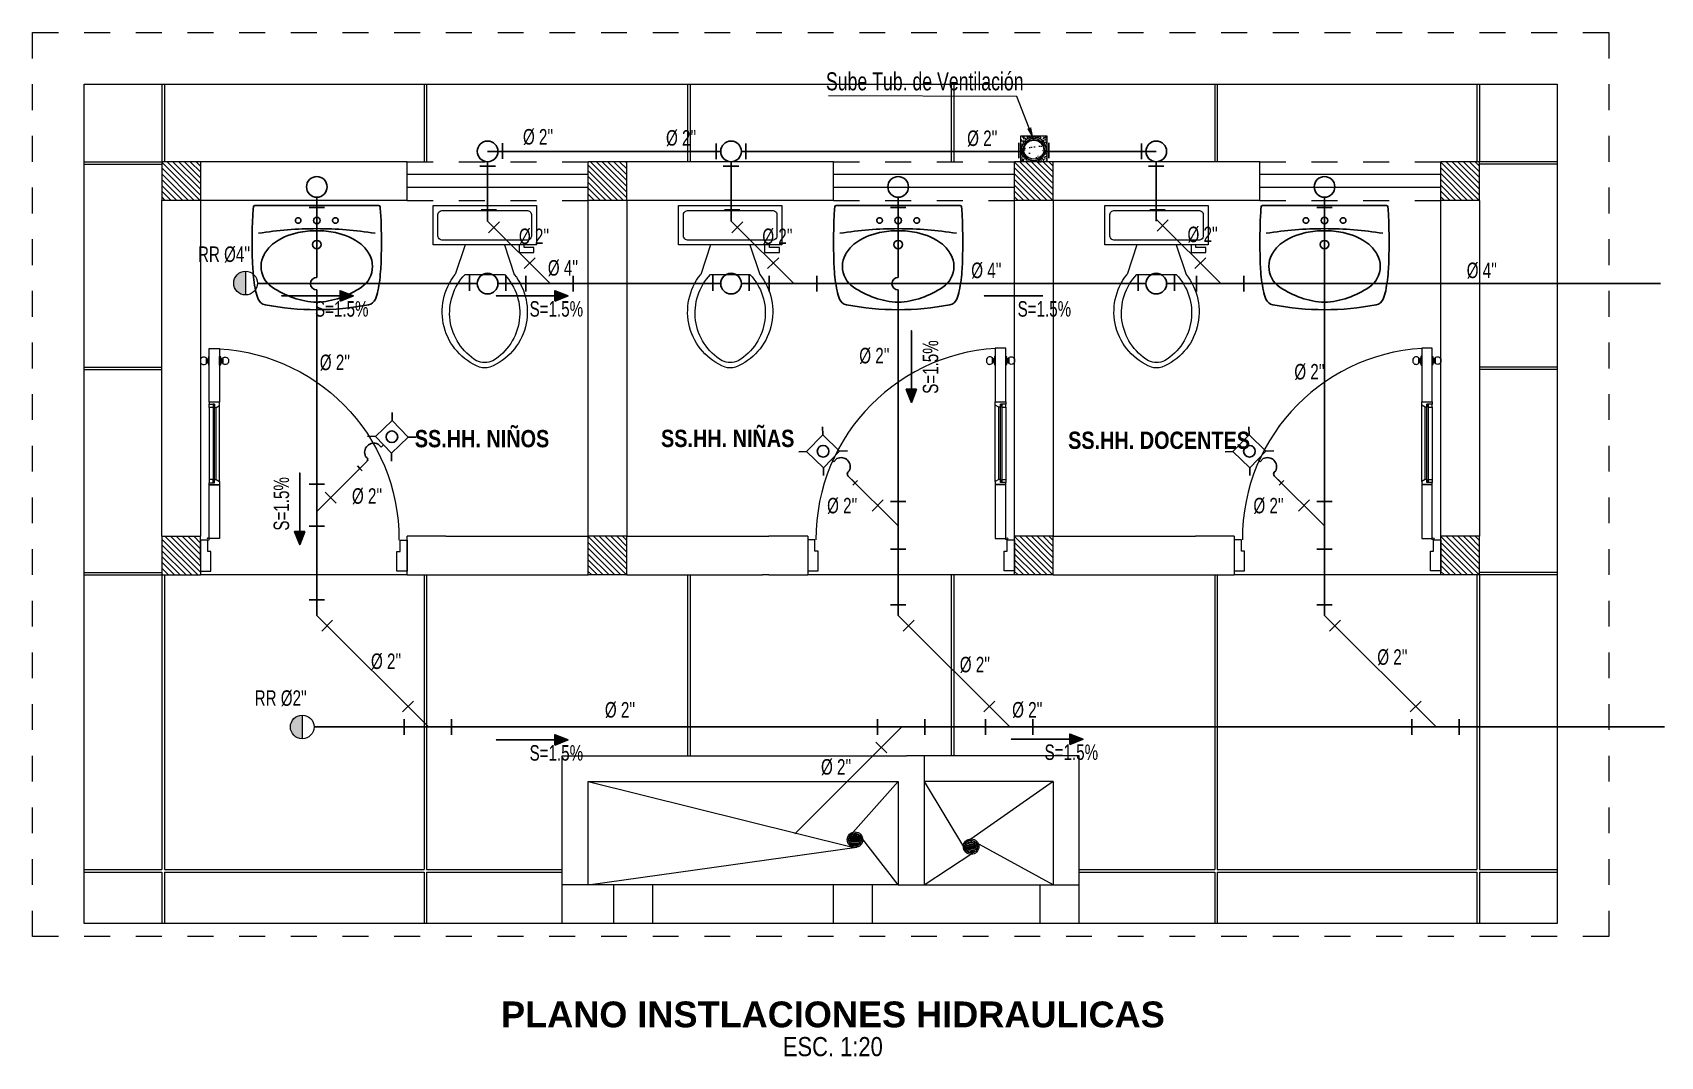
# Model space of a CAD drawing. Header units: metres. Extents: x 800066 to 1601495, y 9254195 to 18508415.
# Drawn here: x 800755.39 to 800761.69, y 9254203.94 to 9254207.91 of the extents above; entities that cross this region are included whole.
import ezdxf
from ezdxf.enums import TextEntityAlignment as Align

# ---------------------------------------------------------------- set-up
doc = ezdxf.new("R2010")
doc.units = ezdxf.units.M
doc.header["$LTSCALE"] = 0.3
doc.header["$MEASUREMENT"] = 0
for name, pattern in [('ACAD_ISO02W100', [15, 12, -3]), ('DASHED2', [0.375, 0.25, -0.125]), ('RAYITAS', [0.375, 0.25, -0.125])]:
    doc.linetypes.add(name, pattern=pattern)
for name, color, linetype, lineweight in [('-Achurado', 251, 'Continuous', 5), ('-Acotado', 251, 'Continuous', 5), ('-Textos', 7, 'Continuous', 20), ('-Vista', 148, 'Continuous', 9), ('ACI EJE', 8, 'DASHED2', 0), ('COTAS', 7, 'Continuous', 15), ('Desagüe', 155, 'Continuous', 40), ('FIC-2ES_CONCRETO 210', 251, 'Continuous', 30), ('ProfileEdges', 250, 'Continuous', 9), ('TEXTO', 7, 'Continuous', 20), ('ventana alta', 7, 'ACAD_ISO02W100', 25), ('VENTILACION', 124, 'Continuous', 40)]:
    doc.layers.add(name, color=color, linetype=linetype, lineweight=lineweight)
for name, color, linetype in [('g-textos-titulos', 4, 'Continuous'), ('TEXTOS-NOTAS', 7, 'Continuous'), ('THIET-BI', 21, 'Continuous')]:
    doc.layers.add(name, color=color, linetype=linetype)
doc.layers.add('Observacioness', color=6, linetype='Continuous', plot=False)
doc.styles.add('-Arial Narrow', font='ARIALN.TTF')
doc.styles.add('25-TITULO', font='arialbd.ttf', dxfattribs={"height": 0.1})
doc.styles.add('3mm', font='romans.shx', dxfattribs={"width": 0.9})
doc.styles.add('ARIAL', font='romans.shx', dxfattribs={"width": 0.9})
doc.dimstyles.new('corte 25', dxfattribs={"dimtxt": 0.05, "dimasz": 0.025, "dimexe": 0.025, "dimexo": 0.0125, "dimgap": 0.0125, "dimtad": 1, "dimtih": 1, "dimtoh": 1, "dimzin": 4, "dimdsep": 46, "dimtxsty": 'ARIAL', "dimblk": 'ARCHTICK', "dimcen": 0.025, "dimdle": 0.025, "dimclrd": 256, "dimclre": 256, "dimclrt": 7, "dimadec": 0, "dimazin": 0, "dimtfac": 1, "dimtix": 1, "dimtmove": 0, "dimatfit": 3, "dimfxl": 0.1, "dimlwd": -1, "dimarcsym": 0})
pattern_1 = [(315, (800638.933648, 9254152.841094), (0.0112253202, 0.0112253202), [])]

# ---------------------------------------------------------------- blocks, each defined once
blk = doc.blocks.new('_ArchTick')
at = {"color": 0, "linetype": 'ByBlock', "const_width": 0.15}
blk.add_lwpolyline([(-0.5, -0.5), (0.5, 0.5)], dxfattribs=at)
blk = doc.blocks.new('A$C562401CD')
at = {"color": 252, "lineweight": 5}
for p, q in [((0.808, 1.6132, 0), (0.8067, 1.6132, 0)), ((0.8067, 1.5998, 0), (0.808, 1.5998, 0)), ((0.8115, 1.6165, 0), (0.8115, 1.5965, 0)), ((0.8149, 1.6263, 0), (0.8149, 1.5868, 0)), ((0.8636, 1.6263, 0), (0.8636, 1.5868, 0)), ((0.867, 1.6165, 0), (0.867, 1.5965, 0)), ((0.8705, 1.6132, 0), (0.8718, 1.6132, 0)), ((0.8718, 1.5998, 0), (0.8705, 1.5998, 0))]:
    blk.add_line(p, q, dxfattribs=at)
at = {"color": 252, "linetype": 'Continuous', "lineweight": 5}
blk.add_line((0.8325, 1.089, 0), (0.8325, 1.404, 0), dxfattribs=at)
at = {"color": 252, "lineweight": 5}
for points in [[(0.8617, 1.6605), (0.8167, 1.6605), (0.8167, 1.4265), (0.8617, 1.4265), (0.8617, 1.6605)], [(0.8061, 1.5989), (0.8067, 1.5989), (0.8067, 1.6141), (0.8061, 1.6141)], [(0.8097, 1.5989), (0.808, 1.5989), (0.808, 1.6141), (0.8097, 1.6141)], [(0.8167, 1.588), (0.8167, 1.625), (0.8149, 1.6263), (0.8115, 1.6165), (0.8097, 1.6156), (0.8097, 1.5974), (0.8115, 1.5965), (0.8149, 1.5868), (0.8167, 1.588)], [(0.8617, 1.588), (0.8617, 1.625), (0.8636, 1.6263), (0.867, 1.6165), (0.8688, 1.6156), (0.8688, 1.5974), (0.867, 1.5965), (0.8636, 1.5868), (0.8617, 1.588)], [(0.8688, 1.5989), (0.8705, 1.5989), (0.8705, 1.6141), (0.8688, 1.6141)], [(0.8724, 1.5989), (0.8718, 1.5989), (0.8718, 1.6141), (0.8724, 1.6141)], [(0.8617, 1.4175), (0.8446, 1.4175), (0.8446, 1.4175), (0.8392, 1.4175), (0.8392, 1.404), (0.8325, 1.404), (0.8167, 1.4127), (0.8167, 1.4265), (0.8617, 1.4265), (0.8617, 1.4175)], [(0.8167, 1.0803), (0.8167, 1.4127)], [(0.8617, 1.404), (0.8617, 1.089)], [(0.8617, 1.0755), (0.8446, 1.0755), (0.8446, 1.0755), (0.8392, 1.0755), (0.8392, 1.089), (0.8325, 1.089), (0.8167, 1.0803), (0.8167, 1.0665), (0.8617, 1.0665), (0.8617, 1.0755)], [(0.8617, 1.0665), (0.8167, 1.0665), (0.8167, 0.8325), (0.8617, 0.8325), (0.8617, 1.0665)], [(0.0315, 0.7763), (0.0315, 0.8258), (0, 0.8258), (0, 0.6908), (0.045, 0.6908), (0.045, 0.7763), (0.0315, 0.7763)], [(0.8685, 0.7763), (0.8685, 0.8258), (0.9, 0.8258), (0.9, 0.6908), (0.855, 0.6908), (0.855, 0.7763), (0.8685, 0.7763)]]:
    blk.add_lwpolyline(points, dxfattribs=at)
for points in [[(0.8025, 1.6189, 0.536607), (0.7788, 1.6135), (0.7788, 1.5995, 0.536607), (0.8025, 1.5941)], [(0.876, 1.6189, -0.536607), (0.8997, 1.6135), (0.8997, 1.5995, -0.536607), (0.876, 1.5941)]]:
    blk.add_lwpolyline(points, format="xyb", dxfattribs=at)
for points in [[(0.8061, 1.5981), (0.8061, 1.6149, 0.100617), (0.8025, 1.6197), (0.8025, 1.5933, 0.100617)], [(0.8724, 1.5981), (0.8724, 1.6149, -0.100617), (0.876, 1.6197), (0.876, 1.5933, -0.100617)]]:
    blk.add_lwpolyline(points, format="xyb", close=True, dxfattribs=at)
at = {"color": 252, "linetype": 'Continuous', "lineweight": 5}
blk.add_lwpolyline([(0.8392, 1.0755), (0.8392, 1.4175), (0.8446, 1.4175), (0.8446, 1.0755)], close=True, dxfattribs=at)
at = {"color": 252, "lineweight": 5}
for points in [[(0.8617, 1.404), (0.8617, 1.4175), (0.8446, 1.4175), (0.8446, 1.404)], [(0.8617, 1.089), (0.8617, 1.0755), (0.8446, 1.0755), (0.8446, 1.089)]]:
    blk.add_lwpolyline(points, close=True, dxfattribs=at)
blk.add_circle((0.8662, 0.8303, 0), 0.0045, dxfattribs=at)
at = {"color": 252, "linetype": 'Continuous', "lineweight": 5}
blk.add_arc((0.8662, 0.8303, 0), 0.8303, 90.31077, 180.31077, dxfattribs=at)
blk = doc.blocks.new('Toilet - top')
at = {"color": 252, "lineweight": 13, "true_color": 0x939598}
for p, q in [((9.5, -6), (9.5, -2)), ((-10, -8.5), (-8, -8.5)), ((-10, -9.5), (-10, -8.5)), ((-7, -9.5), (-10, -9.5)), ((-8, -8.5), (-8, -8)), ((-7, -8), (-7, -9.5)), ((-4, -8), (-6, -14)), ((4, -8), (6, -14)), ((4, -14), (-4, -14))]:
    blk.add_line(p, q, dxfattribs=at)
blk.add_lwpolyline([(10.5, -8), (10.5, 0), (-10.5, 0), (-10.5, -8)], close=True, dxfattribs=at)
for points in [[(-9.5, -2), (-9.5, -6)], [(8.5, -1), (-8.5, -1)], [(-8.5, -7), (8.5, -7)]]:
    blk.add_lwpolyline(points, dxfattribs=at)
for centre, radius, start, end in [((-8.62, -1.88), 0.884, 81.8699, 188.1301), ((8.62, -1.88), 0.884, 351.8699, 98.1301), ((-8.62, -6.12), 0.884, 171.8699, 278.1301), ((8.62, -6.12), 0.884, 261.8699, 8.1301), ((3.52, -21.58), 12.17, 141.4691, 247.9714), ((4.2, -21.82), 11.33, 136.3677, 238.9468), ((-3.52, -21.58), 12.17, 292.0284, 38.5307), ((-4.2, -21.82), 11.33, 301.053, 43.6321), ((0, -27.88), 4, 245.7318, 294.2682), ((0, -29), 4, 254.8605, 285.1395)]:
    blk.add_arc(centre, radius, start, end, dxfattribs=at)
blk = doc.blocks.new('GO-L1')
at = {"color": 252, "true_color": 0x939598}
for q in [(-0.3328, 0), (0.3328, 0)]:
    blk.add_line((0, 0), q, dxfattribs=at)
at = {"color": 252, "linetype": 'RAYITAS', "true_color": 0x939598}
for centre in [(-0.1, -0.08), (0.1, -0.08)]:
    blk.add_circle(centre, 0.015, dxfattribs=at)
at = {"color": 252, "true_color": 0x939598}
for centre, radius in [((0, -0.08), 0.0175), ((0, -0.21), 0.023)]:
    blk.add_circle(centre, radius, dxfattribs=at)
for centre, radius, start, end in [((-0.3328, -0.008), 0.008, 90, 174.35406), ((0.3328, -0.008), 0.008, 5.64594, 90), ((2.6525, -0.196), 3, 177.24875, 182.75125), ((0.5201, -0.0923), 0.865, 174.35406, 177.32883), ((-0.5201, -0.0923), 0.865, 2.67117, 5.64594), ((-2.6525, -0.196), 3, 357.24875, 2.75125), ((0, -2.124), 2, 90, 99.01986), ((-0.0318, -0.4781), 0.34, 101.56809, 127.42026), ((-0.003, -0.61), 0.475, 89.63802, 101.78317), ((0, -2.124), 2, 80.98014, 90), ((0.003, -0.61), 0.475, 78.21683, 90.36198), ((0.0318, -0.4781), 0.34, 52.57974, 78.43191), ((-0.1193, -0.3496), 0.185, 130.07366, 152.34567), ((0.1193, -0.3496), 0.185, 27.65433, 49.92634), ((0.5196, -0.2902), 0.865, 183.30191, 191.1871), ((-0.1696, -0.327), 0.13, 150.89832, 180), ((-0.1646, -0.327), 0.135, 180, 235.69136), ((0.1646, -0.327), 0.135, 304.30864, 0), ((0.1696, -0.327), 0.13, 0, 29.10168), ((-0.5196, -0.2902), 0.865, 348.8129, 356.69809), ((-0.0839, -0.4085), 0.25, 191.41252, 202.43736), ((-0.2688, -0.4849), 0.05, 202.43736, 259.31665), ((0.0273, -0.0458), 0.4754, 235.69136, 266.70859), ((-0.0273, -0.0458), 0.4754, 273.29141, 304.30864), ((0.2688, -0.4849), 0.05, 280.68335, 337.56264), ((0.0839, -0.4085), 0.25, 337.56264, 348.58748), ((0, 0.94), 1.5, 259.31665, 270), ((0, 0.94), 1.5, 270, 280.68335)]:
    blk.add_arc(centre, radius, start, end, dxfattribs=at)

msp = doc.modelspace()

# ---------------------------------------------------------------- hatches: boundary and pattern name
at = {"layer": '-Achurado', "lineweight": 5, "ltscale": 0.009}
h = msp.add_hatch(dxfattribs=at)
h.set_pattern_fill('ANSI31', color=256, scale=0.005, angle=-90)
h.set_pattern_definition(pattern_1)
h.paths.add_polyline_path([(800755.8904, 9254207.409), (800755.8904, 9254207.259), (800756.0404, 9254207.259), (800756.0404, 9254207.409)])
h = msp.add_hatch(dxfattribs=at)
h.set_pattern_fill('ANSI31', color=256, scale=0.005, angle=-90)
h.set_pattern_definition(pattern_1)
h.paths.add_polyline_path([(800757.5404, 9254207.409), (800757.5404, 9254207.259), (800757.6904, 9254207.259), (800757.6904, 9254207.409)])
h = msp.add_hatch(dxfattribs=at)
h.set_pattern_fill('ANSI31', color=256, scale=0.005, angle=-90)
h.set_pattern_definition(pattern_1)
h.paths.add_polyline_path([(800759.1904, 9254207.409), (800759.1904, 9254207.259), (800759.3404, 9254207.259), (800759.3404, 9254207.409)])
h = msp.add_hatch(dxfattribs=at)
h.set_pattern_fill('ANSI31', color=256, scale=0.005, angle=-90)
h.set_pattern_definition([(315, (800640.58364, 9254152.841094), (0.0112253202, 0.0112253202), [])])
h.paths.add_polyline_path([(800760.8403, 9254207.409), (800760.8403, 9254207.259), (800760.9903, 9254207.259), (800760.9903, 9254207.409)])
h = msp.add_hatch(dxfattribs=at)
h.set_pattern_fill('ANSI31', color=256, scale=0.005, angle=-90)
h.set_pattern_definition(pattern_1)
h.paths.add_polyline_path([(800755.8904, 9254205.959), (800755.8904, 9254205.809), (800756.0404, 9254205.809), (800756.0404, 9254205.959)])
h = msp.add_hatch(dxfattribs=at)
h.set_pattern_fill('ANSI31', color=256, scale=0.005, angle=-90)
h.set_pattern_definition([(315, (800637.283647, 9254151.391094), (0.0112253202, 0.0112253202), [])])
h.paths.add_polyline_path([(800757.5404, 9254205.959), (800757.5404, 9254205.809), (800757.6904, 9254205.809), (800757.6904, 9254205.959)])
h = msp.add_hatch(dxfattribs=at)
h.set_pattern_fill('ANSI31', color=256, scale=0.005, angle=-90)
h.set_pattern_definition([(315, (800638.933648, 9254151.391094), (0.0112253202, 0.0112253202), [])])
h.paths.add_polyline_path([(800759.1904, 9254205.959), (800759.1904, 9254205.809), (800759.3404, 9254205.809), (800759.3404, 9254205.959)])
h = msp.add_hatch(dxfattribs=at)
h.set_pattern_fill('ANSI31', color=256, scale=0.005, angle=-90)
h.set_pattern_definition([(315, (800640.583641, 9254151.391094), (0.0112253202, 0.0112253202), [])])
h.paths.add_polyline_path([(800760.8403, 9254205.959), (800760.8403, 9254205.809), (800760.9903, 9254205.809), (800760.9903, 9254205.959)])
at = {"layer": 'Desagüe', "lineweight": 15, "ltscale": 0.015}
h = msp.add_hatch(color=7, dxfattribs=at)
h.dxf.hatch_style = 1
edge = h.paths.add_edge_path()
edge.add_arc((800756.2148, 9254206.939), 0.0459, 231.14527, 270)
edge.add_line((800756.2148, 9254206.8932), (800756.2148, 9254206.9849))
edge.add_arc((800756.2148, 9254206.939), 0.0459, 90, 231.14527)
h = msp.add_hatch(color=7, dxfattribs=at)
h.dxf.hatch_style = 1
edge = h.paths.add_edge_path()
edge.add_arc((800756.4342, 9254205.2206), 0.0459, 231.14527, 270)
edge.add_line((800756.4342, 9254205.1748), (800756.4342, 9254205.2665))
edge.add_arc((800756.4342, 9254205.2206), 0.0459, 90, 231.14527)
at = {"layer": 'Observacioness', "lineweight": 5, "ltscale": 0.1}
h = msp.add_hatch(dxfattribs=at)
h.set_pattern_fill('AR-CONC', color=0, scale=0.003)
h.set_pattern_definition([(50, (-36.92466, -21.534194), (0.021517805478023, -0.001882564049478), [0.00225, -0.02475]), (355, (-36.92466, -21.534194), (-0.00416254000839, 0.022565764011), [0.0018, -0.0198]), (100.45144446, (-36.922867, -21.53435), (0.017355265401813, 0.02068319972906), [0.00191220576, -0.02103426336]), (46.1842, (-36.92466, -21.528194), (0.03201723992015, -0.00496557842379), [0.003375, -0.037125]), (96.63563549, (-36.921993, -21.528608), (0.02803985837023, 0.02922355802324), [0.00286831026, -0.0315514128]), (351.18416399, (-36.92466, -21.528194), (0.02803985835164, 0.0292235580081), [0.0027, -0.02970000003]), (21, (-36.92166, -21.529694), (0.017907211563554, -0.01207856671996), [0.00225, -0.02475]), (326, (-36.92166, -21.529694), (0.00729945995765, 0.021754501351406), [0.0018, -0.0198]), (71.45144474, (-36.920168, -21.5307), (0.0252066713019, 0.00967593458419), [0.0019122057, -0.02103426336]), (37.5, (-36.9246606, -21.534194), (0.000364795659519, 0.0099868156149393), [0, -0.01956, 0, -0.0201, 0, -0.019875]), (7.5, (-36.924661, -21.534194), (0.007892086123264, 0.011832351356471), [0, -0.01146, 0, -0.01911, 0, -0.007575]), (327.5, (-36.931351, -21.534194), (0.016014673085172, -0.0006766461520314), [0, -0.0075, 0, -0.0234, 0, -0.03105]), (317.5, (-36.93435, -21.534194), (0.017495585080272, 0.00300314946997), [0, -0.00975, 0, -0.01554, 0, -0.02205])])
h.paths.add_polyline_path([(800759.2154, 9254207.409), (800759.2154, 9254207.509), (800759.3154, 9254207.509), (800759.3154, 9254207.409)])
edge = h.paths.add_edge_path(flags=16)
edge.add_arc((800759.2654, 9254207.459), 0.0462, 0, 360)
at = {"layer": 'TEXTOS-NOTAS', "lineweight": 25, "ltscale": 0.1}
h = msp.add_hatch(color=256, dxfattribs=at)
h.dxf.hatch_style = 1
h.paths.add_polyline_path([(800756.5805, 9254206.8693), (800756.6317, 9254206.8892), (800756.5805, 9254206.9092)])
h = msp.add_hatch(color=256, dxfattribs=at)
h.dxf.hatch_style = 1
h.paths.add_polyline_path([(800757.4111, 9254206.8693), (800757.4623, 9254206.8892), (800757.4111, 9254206.9092)])
h = msp.add_hatch(color=256, dxfattribs=at)
h.dxf.hatch_style = 1
h.paths.add_polyline_path([(800758.7719, 9254206.5283), (800758.7918, 9254206.4771), (800758.8118, 9254206.5283)])
h = msp.add_hatch(color=256, dxfattribs=at)
h.dxf.hatch_style = 1
h.paths.add_polyline_path([(800756.4044, 9254205.9777), (800756.4244, 9254205.9264), (800756.4443, 9254205.9777)])
h = msp.add_hatch(color=256, dxfattribs=at)
h.dxf.hatch_style = 1
h.paths.add_polyline_path([(800757.4111, 9254205.1503), (800757.4623, 9254205.1703), (800757.4111, 9254205.1902)])
h = msp.add_hatch(color=256, dxfattribs=at)
h.dxf.hatch_style = 1
h.paths.add_polyline_path([(800759.4041, 9254205.153), (800759.4554, 9254205.173), (800759.4041, 9254205.1929)])

# ---------------------------------------------------------------- linework, layer by layer
at = {"layer": '-Vista', "color": 254, "lineweight": 5}
for p, q in [((800755.8904, 9254207.7094), (800755.8904, 9254207.4094)), ((800755.9004, 9254207.7094), (800755.9004, 9254207.4094)), ((800756.9054, 9254207.7094), (800756.9054, 9254207.4094)), ((800756.9154, 9254207.7094), (800756.9154, 9254207.4094)), ((800757.9254, 9254207.7094), (800757.9254, 9254207.4094)), ((800757.9354, 9254207.7094), (800757.9354, 9254207.4094)), ((800758.9454, 9254207.7094), (800758.9454, 9254207.4094)), ((800758.9554, 9254207.7094), (800758.9554, 9254207.4094)), ((800759.9654, 9254207.7094), (800759.9654, 9254207.4094)), ((800759.9754, 9254207.7094), (800759.9754, 9254207.4094)), ((800760.9804, 9254207.709), (800760.9804, 9254207.409)), ((800760.9904, 9254207.709), (800760.9904, 9254207.409)), ((800755.5904, 9254207.409), (800755.8904, 9254207.409)), ((800755.5904, 9254207.399), (800755.8904, 9254207.399)), ((800761.2903, 9254207.409), (800760.9904, 9254207.409)), ((800761.2903, 9254207.399), (800760.9904, 9254207.399)), ((800755.5904, 9254206.614), (800755.8904, 9254206.614)), ((800761.2903, 9254206.614), (800760.9904, 9254206.614)), ((800755.5904, 9254206.604), (800755.8904, 9254206.604)), ((800761.2903, 9254206.604), (800760.9904, 9254206.604)), ((800755.5904, 9254205.819), (800755.8904, 9254205.819)), ((800755.5904, 9254205.809), (800755.8904, 9254205.809)), ((800755.8904, 9254205.809), (800755.8904, 9254204.669)), ((800755.9004, 9254205.809), (800755.9004, 9254204.669)), ((800756.8404, 9254205.809), (800756.0404, 9254205.809)), ((800756.9054, 9254205.809), (800756.9054, 9254204.669)), ((800756.9154, 9254205.809), (800756.9154, 9254204.669)), ((800757.9254, 9254205.809), (800757.9254, 9254205.109)), ((800757.9354, 9254205.809), (800757.9354, 9254205.109)), ((800759.1903, 9254205.809), (800758.3904, 9254205.809)), ((800758.9454, 9254205.809), (800758.9454, 9254205.109)), ((800758.9554, 9254205.809), (800758.9554, 9254205.109)), ((800759.9654, 9254205.809), (800759.9654, 9254204.669)), ((800759.9754, 9254205.809), (800759.9754, 9254204.669)), ((800760.8403, 9254205.809), (800760.0403, 9254205.809)), ((800760.9803, 9254205.809), (800760.9803, 9254204.669)), ((800760.9903, 9254205.809), (800760.9903, 9254204.669)), ((800761.2903, 9254205.819), (800760.9904, 9254205.819)), ((800761.2903, 9254205.809), (800760.9904, 9254205.809)), ((800755.5904, 9254204.669), (800755.8904, 9254204.669)), ((800755.5904, 9254204.659), (800755.8904, 9254204.659)), ((800755.8904, 9254204.659), (800755.8904, 9254204.459)), ((800755.9004, 9254204.669), (800756.9054, 9254204.669)), ((800755.9004, 9254204.659), (800755.9004, 9254204.459)), ((800755.9004, 9254204.659), (800756.9054, 9254204.659)), ((800756.9054, 9254204.659), (800756.9054, 9254204.459)), ((800756.9154, 9254204.669), (800757.4404, 9254204.669)), ((800756.9154, 9254204.659), (800756.9154, 9254204.459)), ((800756.9154, 9254204.659), (800757.4404, 9254204.659)), ((800759.4404, 9254204.669), (800759.9654, 9254204.669)), ((800759.4404, 9254204.659), (800759.9654, 9254204.659)), ((800759.9654, 9254204.659), (800759.9654, 9254204.459)), ((800759.9754, 9254204.669), (800760.9803, 9254204.669)), ((800759.9754, 9254204.659), (800759.9754, 9254204.459)), ((800759.9754, 9254204.659), (800760.9803, 9254204.659)), ((800760.9803, 9254204.659), (800760.9803, 9254204.459)), ((800760.9903, 9254204.669), (800761.2903, 9254204.669)), ((800760.9903, 9254204.659), (800760.9903, 9254204.459)), ((800760.9903, 9254204.659), (800761.2903, 9254204.659))]:
    msp.add_line(p, q, dxfattribs=at)
at = {"layer": '-Vista', "color": 253, "lineweight": 5}
for p, q in [((800757.4404, 9254204.459), (800757.4404, 9254205.109)), ((800757.4404, 9254205.109), (800758.7729, 9254205.109, 0)), ((800759.4404, 9254205.109), (800758.7729, 9254205.109, 0)), ((800758.8404, 9254205.109), (800758.8404, 9254204.609)), ((800759.4404, 9254204.459), (800759.4404, 9254205.109)), ((800757.5404, 9254204.609), (800757.5404, 9254205.009)), ((800757.5404, 9254205.009), (800758.7404, 9254205.009)), ((800757.5404, 9254205.009), (800758.5636, 9254204.7557, -6.0654)), ((800758.7404, 9254205.009), (800758.5547, 9254204.8007, -6.0654)), ((800758.7404, 9254205.009), (800758.7404, 9254204.609)), ((800759.3404, 9254205.009), (800758.8404, 9254205.009)), ((800758.8404, 9254205.009), (800759.0013, 9254204.7442, -6.0654)), ((800759.3404, 9254205.009), (800759.0084, 9254204.7777, -6.0654)), ((800759.3404, 9254205.009), (800759.3404, 9254204.609)), ((800758.7404, 9254204.609), (800758.5933, 9254204.7992, -6.0654)), ((800757.5404, 9254204.609), (800758.5804, 9254204.7549, -6.0654)), ((800758.8404, 9254204.609), (800759.0294, 9254204.7331, -6.0654)), ((800759.3404, 9254204.609), (800759.0415, 9254204.7736, -6.0654)), ((800758.7404, 9254204.609), (800757.4404, 9254204.609)), ((800757.6404, 9254204.459), (800757.6404, 9254204.609)), ((800757.7904, 9254204.459), (800757.7904, 9254204.609)), ((800758.4904, 9254204.459), (800758.4904, 9254204.609)), ((800758.6404, 9254204.459), (800758.6404, 9254204.609)), ((800758.7404, 9254204.609), (800759.4404, 9254204.609)), ((800759.2904, 9254204.459), (800759.2904, 9254204.609)), ((800759.4404, 9254204.459), (800757.4404, 9254204.459))]:
    msp.add_line(p, q, dxfattribs=at)
at = {"layer": '-Vista', "color": 253, "lineweight": 5, "elevation": -6.0654}
for points in [[(800758.5934, 9254204.79), (800758.5534, 9254204.79, 0.414214), (800758.5514, 9254204.788), (800758.5514, 9254204.788, 0.414214), (800758.5534, 9254204.786), (800758.5934, 9254204.786, 0.414214), (800758.5954, 9254204.788), (800758.5954, 9254204.788, 0.414214)], [(800758.5934, 9254204.778), (800758.5534, 9254204.778, -0.414214), (800758.5514, 9254204.78), (800758.5514, 9254204.78, -0.414214), (800758.5534, 9254204.782), (800758.5934, 9254204.782, -0.414214), (800758.5954, 9254204.78), (800758.5954, 9254204.78, -0.414214)], [(800758.5894, 9254204.798), (800758.5574, 9254204.798, 0.414214), (800758.5554, 9254204.796), (800758.5554, 9254204.796, 0.414214), (800758.5574, 9254204.794), (800758.5894, 9254204.794, 0.414214), (800758.5914, 9254204.796), (800758.5914, 9254204.796, 0.414214)], [(800758.5814, 9254204.804), (800758.5814, 9254204.804, 0.414214), (800758.5794, 9254204.806), (800758.5674, 9254204.806, 0.414214), (800758.5654, 9254204.804), (800758.5654, 9254204.804, 0.414214), (800758.5674, 9254204.802), (800758.5794, 9254204.802, 0.414214)], [(800759.025, 9254204.7786), (800759.025, 9254204.7786, 0.414214), (800759.0225, 9254204.78), (800759.011, 9254204.7768, 0.414214), (800759.0096, 9254204.7743), (800759.0096, 9254204.7743, 0.414214), (800759.012, 9254204.7729), (800759.0236, 9254204.7762, 0.414214)], [(800758.5894, 9254204.774), (800758.5574, 9254204.774, 0.414214), (800758.5554, 9254204.772), (800758.5554, 9254204.772, 0.414214), (800758.5574, 9254204.77), (800758.5894, 9254204.77, 0.414214), (800758.5914, 9254204.772), (800758.5914, 9254204.772, 0.414214)], [(800758.5814, 9254204.764), (800758.5814, 9254204.764, -0.414214), (800758.5794, 9254204.762), (800758.5674, 9254204.762, -0.414214), (800758.5654, 9254204.764), (800758.5654, 9254204.764, -0.414214), (800758.5674, 9254204.766), (800758.5794, 9254204.766, -0.414214)], [(800759.0403, 9254204.7684), (800759.0018, 9254204.7576, 0.414214), (800759.0004, 9254204.7552), (800759.0004, 9254204.7552, 0.414214), (800759.0028, 9254204.7538), (800759.0414, 9254204.7645, 0.414214), (800759.0428, 9254204.767), (800759.0428, 9254204.767, 0.414214)], [(800759.0343, 9254204.775), (800759.0035, 9254204.7664, 0.414214), (800759.0021, 9254204.7639), (800759.0021, 9254204.7639, 0.414214), (800759.0045, 9254204.7626), (800759.0354, 9254204.7711, 0.414214), (800759.0368, 9254204.7736), (800759.0368, 9254204.7736, 0.414214)], [(800759.0435, 9254204.7568), (800759.005, 9254204.7461, -0.414214), (800759.0025, 9254204.7475), (800759.0025, 9254204.7475, -0.414214), (800759.0039, 9254204.7499), (800759.0424, 9254204.7607, -0.414214), (800759.0449, 9254204.7593), (800759.0449, 9254204.7593, -0.414214)], [(800759.0407, 9254204.7519), (800759.0099, 9254204.7433, 0.414214), (800759.0085, 9254204.7408), (800759.0085, 9254204.7408, 0.414214), (800759.011, 9254204.7394), (800759.0418, 9254204.748, 0.414214), (800759.0432, 9254204.7505), (800759.0432, 9254204.7505, 0.414214)], [(800759.0357, 9254204.7401), (800759.0357, 9254204.7401, -0.414214), (800759.0343, 9254204.7376), (800759.0228, 9254204.7344, -0.414214), (800759.0203, 9254204.7358), (800759.0203, 9254204.7358, -0.414214), (800759.0217, 9254204.7383), (800759.0333, 9254204.7415, -0.414214)]]:
    msp.add_lwpolyline(points, format="xyb", close=True, dxfattribs=at)
at = {"layer": '-Vista', "color": 253, "lineweight": 5}
for centre, radius in [((800758.5734, 9254204.784, -6.0654), 0.03), ((800758.5734, 9254204.784, -6.0654), 0.025), ((800759.0226, 9254204.7572, -6.0654), 0.03), ((800759.0226, 9254204.7572, -6.0654), 0.025)]:
    msp.add_circle(centre, radius, dxfattribs=at)
at = {"layer": 'ACI EJE', "lineweight": 5, "ltscale": 0.3}
for p, q in [((800756.8403, 9254207.409), (800757.5404, 9254207.409)), ((800758.4903, 9254207.409), (800759.1903, 9254207.409)), ((800760.1403, 9254207.409), (800760.8403, 9254207.409)), ((800756.8403, 9254207.259), (800757.5404, 9254207.259)), ((800758.4903, 9254207.259), (800759.1903, 9254207.259)), ((800760.1403, 9254207.259), (800760.8403, 9254207.259))]:
    msp.add_line(p, q, dxfattribs=at)
at = {"layer": 'ACI EJE', "ltscale": 0.3}
msp.add_lwpolyline([(800755.3904, 9254204.409), (800755.3904, 9254207.909), (800761.4903, 9254207.909), (800761.4903, 9254204.409)], close=True, dxfattribs=at)
at = {"layer": 'Desagüe', "lineweight": 25, "ltscale": 0.1}
for p, q in [((800757.2092, 9254207.4805), (800757.2092, 9254207.4205)), ((800758.0358, 9254207.419), (800758.0358, 9254207.479)), ((800758.1512, 9254207.479), (800758.1512, 9254207.419)), ((800759.2077, 9254207.4225), (800759.2077, 9254207.4825)), ((800759.3231, 9254207.4825), (800759.3231, 9254207.4225)), ((800759.6814, 9254207.419), (800759.6814, 9254207.479)), ((800757.1815, 9254207.3913), (800757.1215, 9254207.3913)), ((800758.1235, 9254207.3913), (800758.0635, 9254207.3913)), ((800759.7691, 9254207.3913), (800759.7091, 9254207.3913)), ((800756.5204, 9254207.2321), (800756.4604, 9254207.2321)), ((800757.1861, 9254207.2231), (800757.1261, 9254207.2231)), ((800757.1551, 9254207.133), (800757.197, 9254207.1759)), ((800758.1281, 9254207.2231), (800758.0681, 9254207.2231)), ((800758.0971, 9254207.133), (800758.139, 9254207.1759)), ((800758.7704, 9254207.2321), (800758.7104, 9254207.2321)), ((800759.7737, 9254207.2231), (800759.7137, 9254207.2231)), ((800759.7426, 9254207.1405), (800759.7846, 9254207.1834)), ((800760.4204, 9254207.2321), (800760.3604, 9254207.2321)), ((800757.336, 9254207.0373), (800757.293, 9254206.9953)), ((800758.278, 9254207.0373), (800758.235, 9254206.9953)), ((800759.931, 9254207.0373), (800759.8881, 9254206.9953)), ((800757.0813, 9254206.9093), (800757.0813, 9254206.9693)), ((800757.2218, 9254206.9093), (800757.2218, 9254206.9693)), ((800757.2994, 9254206.9069), (800757.2994, 9254206.9669)), ((800757.4831, 9254206.9069), (800757.4831, 9254206.9669)), ((800758.0233, 9254206.9093), (800758.0233, 9254206.9693)), ((800758.1638, 9254206.9093), (800758.1638, 9254206.9693)), ((800758.2414, 9254206.9069), (800758.2414, 9254206.9669)), ((800758.4251, 9254206.9069), (800758.4251, 9254206.9669)), ((800759.6689, 9254206.9093), (800759.6689, 9254206.9693)), ((800759.8093, 9254206.9093), (800759.8093, 9254206.9693)), ((800759.8945, 9254206.9069), (800759.8945, 9254206.9669)), ((800760.0781, 9254206.9069), (800760.0781, 9254206.9669)), ((800756.7827, 9254206.4382), (800756.7821, 9254206.4076)), ((800758.448, 9254206.3819), (800758.4486, 9254206.3514)), ((800760.098, 9254206.3819), (800760.0986, 9254206.3514)), ((800756.6868, 9254206.3458), (800756.7173, 9254206.3452)), ((800756.8446, 9254206.3428), (800756.8751, 9254206.3423)), ((800756.7798, 9254206.2804), (800756.7792, 9254206.2498)), ((800758.3861, 9254206.2866), (800758.3556, 9254206.286)), ((800758.5439, 9254206.2895), (800758.5134, 9254206.2889)), ((800760.0361, 9254206.2866), (800760.0056, 9254206.286)), ((800760.1939, 9254206.2895), (800760.1634, 9254206.2889)), ((800758.4509, 9254206.2241), (800758.4515, 9254206.1936)), ((800760.1009, 9254206.2241), (800760.1015, 9254206.1936)), ((800756.5204, 9254206.1602), (800756.4604, 9254206.1602)), ((800756.5649, 9254206.0869), (800756.523, 9254206.1299)), ((800758.64, 9254206.0565), (800758.6819, 9254206.0995)), ((800758.7704, 9254206.0931), (800758.7104, 9254206.0931)), ((800760.29, 9254206.0565), (800760.3319, 9254206.0995)), ((800760.4204, 9254206.0931), (800760.3604, 9254206.0931)), ((800756.5204, 9254205.9985), (800756.4604, 9254205.9985)), ((800758.7704, 9254205.9094), (800758.7104, 9254205.9094)), ((800760.4204, 9254205.9094), (800760.3604, 9254205.9094)), ((800756.5204, 9254205.7123), (800756.4604, 9254205.7123)), ((800758.7704, 9254205.6929), (800758.7104, 9254205.6929)), ((800760.4204, 9254205.6929), (800760.3604, 9254205.6929)), ((800758.7598, 9254205.5908), (800758.8017, 9254205.6337)), ((800760.4098, 9254205.5908), (800760.4517, 9254205.6337)), ((800756.8644, 9254205.321), (800756.8215, 9254205.2791)), ((800759.1144, 9254205.321), (800759.0715, 9254205.2791)), ((800760.7644, 9254205.321), (800760.7215, 9254205.2791)), ((800756.8279, 9254205.1906), (800756.8279, 9254205.2506)), ((800757.0115, 9254205.1906), (800757.0115, 9254205.2506)), ((800758.6598, 9254205.1906), (800758.6598, 9254205.2506)), ((800758.8434, 9254205.1906), (800758.8434, 9254205.2506)), ((800759.0779, 9254205.1906), (800759.0779, 9254205.2506)), ((800759.2615, 9254205.1906), (800759.2615, 9254205.2506)), ((800760.7279, 9254205.1906), (800760.7279, 9254205.2506)), ((800760.9115, 9254205.1906), (800760.9115, 9254205.2506)), ((800758.6963, 9254205.1203), (800758.6534, 9254205.1622))]:
    msp.add_line(p, q, dxfattribs=at)
at = {"layer": 'Desagüe', "color": 6, "lineweight": 25, "ltscale": 0.1}
for p, q in [((800757.1515, 9254207.179), (800757.3939, 9254206.9369)), ((800758.0935, 9254207.179), (800758.3359, 9254206.9369)), ((800759.7391, 9254207.1865), (800759.9889, 9254206.9369)), ((800757.1115, 9254206.9369), (800756.2606, 9254206.9369)), ((800758.0535, 9254206.9369), (800757.1915, 9254206.9369)), ((800759.6991, 9254206.9369), (800758.1335, 9254206.9369)), ((800761.6904, 9254206.9369), (800759.7791, 9254206.9369))]:
    msp.add_line(p, q, dxfattribs=at)
at = {"layer": 'Desagüe', "lineweight": 25, "ltscale": 0.015}
for p, q in [((800756.7273, 9254206.3157), (800756.7393, 9254206.3036)), ((800756.7485, 9254206.3128), (800756.7393, 9254206.3036)), ((800756.6572, 9254206.2216), (800756.648, 9254206.2309)), ((800756.6847, 9254206.2492), (800756.6572, 9254206.2216)), ((800756.6794, 9254206.2681), (800756.6847, 9254206.2629)), ((800758.4822, 9254206.2565), (800758.4914, 9254206.2473)), ((800758.5034, 9254206.2594), (800758.4914, 9254206.2473)), ((800760.1322, 9254206.2565), (800760.1414, 9254206.2473)), ((800760.1534, 9254206.2594), (800760.1414, 9254206.2473)), ((800756.6572, 9254206.2216), (800756.6664, 9254206.2124)), ((800758.5513, 9254206.2118), (800758.546, 9254206.2066)), ((800758.546, 9254206.1929), (800758.5736, 9254206.1654)), ((800758.5736, 9254206.1654), (800758.5644, 9254206.1562)), ((800758.5736, 9254206.1654), (800758.5827, 9254206.1746)), ((800760.2013, 9254206.2118), (800760.196, 9254206.2066)), ((800760.196, 9254206.1929), (800760.2236, 9254206.1654)), ((800760.2236, 9254206.1654), (800760.2144, 9254206.1562)), ((800760.2236, 9254206.1654), (800760.2327, 9254206.1746))]:
    msp.add_line(p, q, dxfattribs=at)
at = {"layer": 'Desagüe', "color": 6, "lineweight": 25, "ltscale": 0.1}
for points in [[(800758.0535, 9254207.449), (800757.1915, 9254207.449)], [(800759.2255, 9254207.449), (800758.1335, 9254207.449)], [(800759.7391, 9254207.449), (800759.3052, 9254207.449)], [(800757.1515, 9254207.4071), (800757.1515, 9254207.179)], [(800758.0935, 9254207.4071), (800758.0935, 9254207.179)], [(800759.7391, 9254207.4071), (800759.7391, 9254207.179)], [(800756.4904, 9254207.2715), (800756.4904, 9254206.9612)], [(800758.7404, 9254207.2715), (800758.7404, 9254206.9612)], [(800760.3904, 9254207.2715), (800760.3904, 9254205.6526)], [(800756.4904, 9254206.9123), (800756.4904, 9254206.5841)], [(800758.7404, 9254206.9123), (800758.7404, 9254205.6526)], [(800756.4904, 9254206.5841), (800756.4904, 9254205.6526)], [(800756.4904, 9254206.0548), (800756.6847, 9254206.2492)], [(800758.7404, 9254205.9986), (800758.546, 9254206.1929)], [(800760.3904, 9254205.9986), (800760.196, 9254206.1929)], [(800756.9223, 9254205.2206), (800756.4904, 9254205.6526)], [(800759.1723, 9254205.2206), (800758.7404, 9254205.6526)], [(800760.8223, 9254205.2206), (800760.3904, 9254205.6526)], [(800761.7055, 9254205.2206), (800756.48, 9254205.2206)], [(800758.7542, 9254205.2206), (800758.3404, 9254204.8068)]]:
    msp.add_lwpolyline(points, dxfattribs=at)
at = {"layer": 'Desagüe', "color": 7, "lineweight": 15, "ltscale": 0.015}
for points in [[(800756.2148, 9254206.9849), (800756.2148, 9254206.8932)], [(800756.4342, 9254205.2665), (800756.4342, 9254205.1748)]]:
    msp.add_lwpolyline(points, dxfattribs=at)
at = {"layer": 'Desagüe', "color": 6, "lineweight": 25, "ltscale": 0.1}
for points in [[(800756.7173, 9254206.3452), (800756.7821, 9254206.4076), (800756.8446, 9254206.3428), (800756.7798, 9254206.2804)], [(800758.5134, 9254206.2889), (800758.4486, 9254206.3514), (800758.3861, 9254206.2866), (800758.4509, 9254206.2241)], [(800760.1634, 9254206.2889), (800760.0986, 9254206.3514), (800760.0361, 9254206.2866), (800760.1009, 9254206.2241)]]:
    msp.add_lwpolyline(points, close=True, dxfattribs=at)
at = {"layer": 'Desagüe', "lineweight": 25, "ltscale": 0.1}
for centre, radius in [((800757.1515, 9254207.449), 0.04), ((800758.0935, 9254207.449), 0.04), ((800758.0935, 9254207.449), 0.04), ((800759.2654, 9254207.4525), 0.04), ((800759.7391, 9254207.449), 0.04), ((800756.4904, 9254207.3115), 0.04), ((800758.7404, 9254207.3115), 0.04), ((800760.3904, 9254207.3115), 0.04), ((800757.1515, 9254206.9369), 0.04), ((800758.0935, 9254206.9369), 0.04), ((800759.7391, 9254206.9368), 0.04), ((800756.7809, 9254206.344), 0.0225), ((800758.4498, 9254206.2878), 0.0225), ((800760.0998, 9254206.2878), 0.0225)]:
    msp.add_circle(centre, radius, dxfattribs=at)
at = {"layer": 'Desagüe', "lineweight": 5, "ltscale": 0.1}
for radius in [0.0462, 0.04]:
    msp.add_circle((800759.2654, 9254207.459), radius, dxfattribs=at)
at = {"layer": 'Desagüe', "color": 7, "lineweight": 15, "ltscale": 0.015}
for centre in [(800756.2148, 9254206.939), (800756.4342, 9254205.2206)]:
    msp.add_circle(centre, 0.0459, dxfattribs=at)
at = {"layer": 'Desagüe', "color": 6, "lineweight": 25, "ltscale": 0.1}
for centre in [(800756.4904, 9254206.9367), (800758.7404, 9254206.9367)]:
    msp.add_arc(centre, 0.0244, 90, 270, dxfattribs=at)
at = {"layer": 'Desagüe', "lineweight": 25, "ltscale": 0.015}
for centre, radius, start, end in [((800756.7111, 9254206.2841), 0.0355, 62.81034, 206.90735), ((800756.6778, 9254206.256), 0.00969, 314.97923, 44.97923), ((800758.5196, 9254206.2279), 0.0355, 333.09265, 117.18966), ((800760.1696, 9254206.2279), 0.0355, 333.09265, 117.18966), ((800758.5529, 9254206.1998), 0.00969, 135.02077, 225.02077), ((800760.2029, 9254206.1998), 0.00969, 135.02077, 225.02077)]:
    msp.add_arc(centre, radius, start, end, dxfattribs=at)
at = {"layer": 'FIC-2ES_CONCRETO 210', "lineweight": 5}
for p, q in [((800755.8904, 9254207.409), (800755.8904, 9254207.259)), ((800756.0404, 9254207.409), (800755.8904, 9254207.409)), ((800756.8403, 9254207.409), (800756.0404, 9254207.409)), ((800756.0404, 9254207.409), (800756.0404, 9254207.259)), ((800756.8403, 9254207.259), (800756.8403, 9254207.409)), ((800757.6904, 9254207.409), (800757.5404, 9254207.409)), ((800757.5404, 9254207.259), (800757.5404, 9254207.409)), ((800757.6904, 9254207.259), (800757.6904, 9254207.409)), ((800758.4903, 9254207.409), (800757.6904, 9254207.409)), ((800758.4903, 9254207.259), (800758.4903, 9254207.409)), ((800759.1903, 9254207.259), (800759.1903, 9254207.409)), ((800759.3404, 9254207.409), (800759.1904, 9254207.409)), ((800760.1403, 9254207.409), (800759.3404, 9254207.409)), ((800759.3404, 9254207.259), (800759.3404, 9254207.409)), ((800760.1403, 9254207.259), (800760.1403, 9254207.409)), ((800760.9903, 9254207.409), (800760.8403, 9254207.409)), ((800760.8403, 9254207.259), (800760.8403, 9254207.409)), ((800760.9903, 9254207.259), (800760.9903, 9254207.409)), ((800755.8904, 9254205.959), (800755.8904, 9254207.259)), ((800756.0404, 9254207.259), (800755.8904, 9254207.259)), ((800756.0404, 9254207.259), (800756.0404, 9254205.959)), ((800756.8403, 9254207.259), (800756.0404, 9254207.259)), ((800757.5404, 9254205.959), (800757.5404, 9254207.259)), ((800757.6904, 9254207.259), (800757.5404, 9254207.259)), ((800758.4903, 9254207.259), (800757.6903, 9254207.259)), ((800757.6904, 9254207.259), (800757.6904, 9254205.959)), ((800759.1904, 9254205.959), (800759.1904, 9254207.259)), ((800759.3404, 9254207.259), (800759.1904, 9254207.259)), ((800760.1403, 9254207.259), (800759.3403, 9254207.259)), ((800759.3404, 9254207.259), (800759.3404, 9254205.959)), ((800760.8403, 9254205.959), (800760.8403, 9254207.259)), ((800760.9903, 9254207.259), (800760.8403, 9254207.259)), ((800760.9903, 9254207.259), (800760.9903, 9254205.959)), ((800755.8904, 9254205.959), (800755.8904, 9254205.809)), ((800755.8904, 9254205.959), (800756.0404, 9254205.959)), ((800756.0404, 9254205.859), (800756.0404, 9254205.959)), ((800756.9904, 9254205.959), (800756.8404, 9254205.959)), ((800756.8404, 9254205.809), (800756.8404, 9254205.959)), ((800756.9904, 9254205.959), (800757.5404, 9254205.959)), ((800757.5403, 9254205.809), (800757.5403, 9254205.959)), ((800757.6904, 9254205.959), (800757.5404, 9254205.959)), ((800757.6904, 9254205.959), (800758.2404, 9254205.959)), ((800757.6904, 9254205.809), (800757.6904, 9254205.959)), ((800758.3904, 9254205.959), (800758.2404, 9254205.959)), ((800758.3904, 9254205.959), (800758.3904, 9254205.859)), ((800759.1903, 9254205.809), (800759.1903, 9254205.959)), ((800759.3404, 9254205.959), (800759.1904, 9254205.959)), ((800759.3404, 9254205.809), (800759.3404, 9254205.959)), ((800760.0403, 9254205.959), (800759.8904, 9254205.959)), ((800760.0403, 9254205.959), (800760.0403, 9254205.859)), ((800760.9903, 9254205.959), (800760.8403, 9254205.959)), ((800760.8403, 9254205.809), (800760.8403, 9254205.959)), ((800760.9903, 9254205.809), (800760.9903, 9254205.959)), ((800756.0404, 9254205.859), (800756.0404, 9254205.809)), ((800758.3904, 9254205.859), (800758.3904, 9254205.809)), ((800760.0403, 9254205.859), (800760.0403, 9254205.809)), ((800755.8904, 9254205.809), (800756.0404, 9254205.809)), ((800756.8404, 9254205.809), (800756.9904, 9254205.809)), ((800756.9904, 9254205.809), (800757.0154, 9254205.809)), ((800757.0154, 9254205.809), (800757.5404, 9254205.809)), ((800757.6904, 9254205.809), (800757.5404, 9254205.809)), ((800757.6904, 9254205.809), (800758.2154, 9254205.809)), ((800758.2404, 9254205.809), (800758.2154, 9254205.809)), ((800758.2404, 9254205.809), (800758.3904, 9254205.809)), ((800759.3404, 9254205.809), (800759.1904, 9254205.809)), ((800759.3404, 9254205.809), (800759.8404, 9254205.809)), ((800759.8404, 9254205.809), (800760.0403, 9254205.809)), ((800760.9903, 9254205.809), (800760.8403, 9254205.809))]:
    msp.add_line(p, q, dxfattribs=at)
at = {"layer": 'FIC-2ES_CONCRETO 210', "lineweight": 5, "ltscale": 0.025}
msp.add_line((800759.3404, 9254205.959), (800759.8904, 9254205.959), dxfattribs=at)
at = {"layer": 'FIC-2ES_CONCRETO 210', "lineweight": 5}
msp.add_lwpolyline([(800759.2154, 9254207.409), (800759.2154, 9254207.509), (800759.3154, 9254207.509), (800759.3154, 9254207.409)], dxfattribs=at)
at = {"layer": 'Observacioness', "color": 252, "lineweight": 13, "ltscale": 0.1}
msp.add_lwpolyline([(800756.5098, 9254205.5908), (800756.5517, 9254205.6337)], dxfattribs=at)
at = {"layer": 'ProfileEdges', "lineweight": 5}
msp.add_lwpolyline([(800755.5904, 9254204.459), (800755.5904, 9254207.709), (800761.2903, 9254207.709), (800761.2903, 9254204.459)], close=True, dxfattribs=at)
at = {"layer": 'TEXTOS-NOTAS', "lineweight": 25, "ltscale": 0.1}
for points in [[(800756.3544, 9254206.8892), (800756.3544, 9254206.8892), (800756.5805, 9254206.8892)], [(800757.185, 9254206.8892), (800757.185, 9254206.8892), (800757.4111, 9254206.8892)], [(800759.0737, 9254206.8892), (800759.0737, 9254206.8892), (800759.2998, 9254206.8892)], [(800758.7918, 9254206.7544), (800758.7918, 9254206.7544), (800758.7918, 9254206.5283)], [(800756.4244, 9254206.2038), (800756.4244, 9254206.2038), (800756.4244, 9254205.9777)], [(800757.185, 9254205.1703), (800757.185, 9254205.1703), (800757.4111, 9254205.1703)], [(800759.178, 9254205.173), (800759.178, 9254205.173), (800759.4041, 9254205.173)]]:
    msp.add_lwpolyline(points, dxfattribs=at)
for points in [[(800756.5805, 9254206.8693), (800756.5805, 9254206.9092), (800756.6317, 9254206.8892)], [(800757.4111, 9254206.8693), (800757.4111, 9254206.9092), (800757.4623, 9254206.8892)], [(800758.8118, 9254206.5283), (800758.7719, 9254206.5283), (800758.7918, 9254206.4771)], [(800756.4443, 9254205.9777), (800756.4044, 9254205.9777), (800756.4244, 9254205.9264)], [(800757.4111, 9254205.1503), (800757.4111, 9254205.1902), (800757.4623, 9254205.1703)], [(800759.4041, 9254205.153), (800759.4041, 9254205.1929), (800759.4554, 9254205.173)]]:
    msp.add_lwpolyline(points, close=True, dxfattribs=at)
at = {"layer": 'ventana alta', "lineweight": 5, "ltscale": 0.8}
for p, q in [((800757.5403, 9254207.359), (800756.8403, 9254207.359)), ((800757.5403, 9254207.309), (800756.8403, 9254207.309)), ((800759.1903, 9254207.359), (800758.4903, 9254207.359)), ((800759.1903, 9254207.309), (800758.4903, 9254207.309)), ((800760.8403, 9254207.359), (800760.1403, 9254207.359)), ((800760.8403, 9254207.309), (800760.1403, 9254207.309))]:
    msp.add_line(p, q, dxfattribs=at)
at = {"layer": 'VENTILACION', "color": 4, "lineweight": 25, "ltscale": 0.1}
msp.add_lwpolyline([(800757.1915, 9254207.449), (800757.1515, 9254207.449)], dxfattribs=at)

# ---------------------------------------------------------------- block references
at = {"lineweight": 5, "yscale": 0.8888883195359466, "zscale": 0.8888883195359466}
for p, xscale, rotation in [((800756.8404, 9254205.21), -0.8888883195359466, 359.9997760540726), ((800758.3904, 9254205.2108), 0.8888883195359466, 0.0002239459273990353), ((800760.0404, 9254205.2108), 0.8888883195359466, 0.0002239459273990353)]:
    msp.add_blockref('A$C562401CD', p, dxfattribs=dict(at, xscale=xscale, rotation=rotation))
at = {"layer": 'THIET-BI', "lineweight": 5}
for name, p, xscale, yscale, zscale in [('GO-L1', (800756.4903, 9254207.239), -0.7195114376206653, 0.7195114376206653, 0.7195114376205998), ('Toilet - top', (800757.1403, 9254207.239), -0.0190476190480361, 0.0190476190480361, 0.01904761904803388), ('Toilet - top', (800758.0903, 9254207.239), -0.0190476190480361, 0.0190476190480361, 0.01904761904803388), ('GO-L1', (800758.7403, 9254207.239), -0.7195114376206653, 0.7195114376206653, 0.7195114376205998), ('Toilet - top', (800759.7403, 9254207.239), -0.0190476190480361, 0.0190476190480361, 0.01904761904803388), ('GO-L1', (800760.3903, 9254207.239), -0.7195114376206653, 0.7195114376206653, 0.7195114376205998)]:
    msp.add_blockref(name, p, dxfattribs=dict(at, xscale=xscale, yscale=yscale, zscale=zscale))

# ---------------------------------------------------------------- texts
at = {"layer": '-Acotado', "color": 7, "lineweight": 5, "char_height": 0.067028, "width": 1.249856, "attachment_point": 3, "style": '-Arial Narrow'}
for s, insert in [('\\pxqc;{\\fArial Narrow|b1|i0|c0|p34;SS.HH. NIÑOS}', (800757.7548, 9254206.3703)), ('\\pxqc;{\\fArial Narrow|b1|i0|c0|p34;SS.HH. NIÑAS}', (800758.7055, 9254206.3713)), ('\\pxqc;{\\fArial Narrow|b1|i0|c0|p34;SS.HH. DOCENTES}', (800760.375, 9254206.364))]:
    msp.add_mtext(s, dxfattribs=dict(at, insert=insert))
at = {"layer": '-Textos', "lineweight": 5, "style": '-Arial Narrow'}
msp.add_text('ESC. 1:20', height=0.07408, dxfattribs=at).set_placement((800758.4874, 9254203.983), align=Align.MIDDLE_CENTER)
at = {"layer": 'g-textos-titulos', "color": 219, "lineweight": 5, "true_color": 0x642165, "style": '25-TITULO'}
msp.add_text('PLANO INSTLACIONES HIDRAULICAS', height=0.1, dxfattribs=at).set_placement((800758.4877, 9254204.1077), align=Align.MIDDLE_CENTER)
at = {"layer": 'TEXTO', "lineweight": 25, "style": '3mm'}
for s, insert, char_height, width, attachment_point in [('\\pxqc;{\\fArial|b0|i0|c0|p34;\\W0.7;Sube Tub. de Ventilación}', (800759.2721, 9254207.7552), 0.07, 0.857802, 3), ("{\\fArial|b0|i0|c0|p34;\\W0.7;%%C 2''}", (800757.4052, 9254207.5355), 0.06, 0.130871, 3), ("{\\fArial|b0|i0|c0|p34;\\W0.7;%%C 2''}", (800757.9589, 9254207.5313), 0.06, 0.130871, 3), ("{\\fArial|b0|i0|c0|p34;\\W0.7;%%C 2''}", (800759.1243, 9254207.5298), 0.06, 0.130871, 3), ("{\\fArial|b0|i0|c0|p34;\\W0.7;%%C 2''}", (800757.2726, 9254207.1501), 0.06, 0.130871, 1), ("{\\fArial|b0|i0|c0|p34;\\W0.7;%%C 2''}", (800758.2146, 9254207.1501), 0.06, 0.130871, 1), ("{\\fArial|b0|i0|c0|p34;\\W0.7;%%C 2''}", (800759.8601, 9254207.1575), 0.06, 0.130871, 1), ("{\\fArial|b0|i0|c0|p34;\\W0.7;RR %%C4''}", (800756.2322, 9254207.0808), 0.06, 0.19922, 3), ("{\\fArial|b0|i0|c0|p34;\\W0.7;%%C 4''}", (800757.5015, 9254207.028), 0.06, 0.130871, 3), ("{\\fArial|b0|i0|c0|p34;\\W0.7;%%C 4''}", (800759.1401, 9254207.0184), 0.06, 0.130871, 3), ("{\\fArial|b0|i0|c0|p34;\\W0.7;%%C 4''}", (800761.0576, 9254207.0184), 0.06, 0.130871, 3), ('{\\fArial|b0|i0|c0|p34;\\W0.7;S=1.5%}', (800756.6904, 9254206.8691), 0.06, 0.130871, 3), ('{\\fArial|b0|i0|c0|p34;\\W0.7;S=1.5%}', (800757.521, 9254206.8691), 0.06, 0.130871, 3), ('{\\fArial|b0|i0|c0|p34;\\W0.7;S=1.5%}', (800759.4097, 9254206.8691), 0.06, 0.130871, 3), ("{\\fArial|b0|i0|c0|p34;\\W0.7;%%C 2''}", (800758.7068, 9254206.6883), 0.06, 0.130871, 3), ("{\\fArial|b0|i0|c0|p34;\\W0.7;%%C 2''}", (800756.619, 9254206.6621), 0.06, 0.130871, 3), ("{\\fArial|b0|i0|c0|p34;\\W0.7;%%C 2''}", (800760.3904, 9254206.6259), 0.06, 0.130871, 3), ("{\\fArial|b0|i0|c0|p34;\\W0.7;%%C 2''}", (800756.7434, 9254206.1447), 0.06, 0.130871, 3), ("{\\fArial|b0|i0|c0|p34;\\W0.7;%%C 2''}", (800758.5822, 9254206.1076), 0.06, 0.130871, 3), ("{\\fArial|b0|i0|c0|p34;\\W0.7;%%C 2''}", (800760.2322, 9254206.1076), 0.06, 0.130871, 3), ("{\\fArial|b0|i0|c0|p34;\\W0.7;%%C 2''}", (800756.7001, 9254205.505), 0.06, 0.130871, 1), ("{\\fArial|b0|i0|c0|p34;\\W0.7;%%C 2''}", (800758.9788, 9254205.4921), 0.06, 0.130871, 1), ("{\\fArial|b0|i0|c0|p34;\\W0.7;%%C 2''}", (800760.5945, 9254205.5212), 0.06, 0.130871, 1), ("{\\fArial|b0|i0|c0|p34;\\W0.7;RR %%C2''}", (800756.4516, 9254205.3624), 0.06, 0.254205, 3), ("{\\fArial|b0|i0|c0|p34;\\W0.7;%%C 2''}", (800757.7223, 9254205.3171), 0.06, 0.130871, 3), ("{\\fArial|b0|i0|c0|p34;\\W0.7;%%C 2''}", (800759.2985, 9254205.3171), 0.06, 0.130871, 3), ('{\\fArial|b0|i0|c0|p34;\\W0.7;S=1.5%}', (800757.521, 9254205.1501), 0.06, 0.130871, 3), ("{\\fArial|b0|i0|c0|p34;\\W0.7;%%C 2''}", (800758.4417, 9254205.0338), 0.06, 0.130871, 7), ('{\\fArial|b0|i0|c0|p34;\\W0.7;S=1.5%}', (800759.5141, 9254205.1528), 0.06, 0.130871, 3)]:
    msp.add_mtext(s, dxfattribs=dict(at, insert=insert, char_height=char_height, width=width, attachment_point=attachment_point))
at = {"layer": 'TEXTO', "lineweight": 25, "char_height": 0.06, "width": 0.130871, "attachment_point": 7, "rotation": 90, "style": '3mm'}
for insert in [(800758.8963, 9254206.5104), (800756.384, 9254205.9807)]:
    msp.add_mtext('{\\fArial|b0|i0|c0|p34;\\W0.7;S=1.5%}', dxfattribs=dict(at, insert=insert))

# ---------------------------------------------------------------- leaders
at = {"layer": 'COTAS', "lineweight": 25, "ltscale": 0.1}
msp.add_leader([(800759.2655, 9254207.4925), (800759.1993, 9254207.6616), (800758.4713, 9254207.6639)], dimstyle='corte 25', override={"dimasz": 0.05, "dimtad": 0}, dxfattribs=at)

doc.saveas('drawing.dxf')
